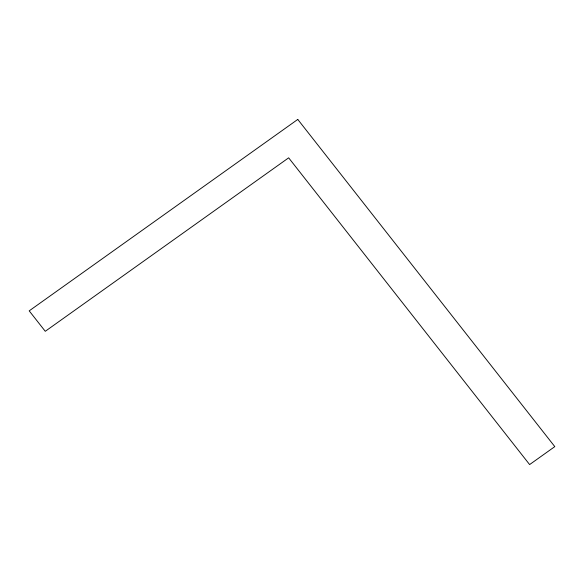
<?xml version="1.0" encoding="UTF-8"?>
<svg xmlns="http://www.w3.org/2000/svg" width="584" height="584" viewBox="0 0 584 584"><rect width="100%" height="100%" fill="white"/><g stroke="black" fill="none" stroke-linecap="round" stroke-linejoin="round"><path stroke-width="0.88" d="M297.774 119.428L29.2 310.856L45.267 331.303L288.657 157.826L529.622 464.572L554.8 446.621L297.774 119.428"/></g></svg>
